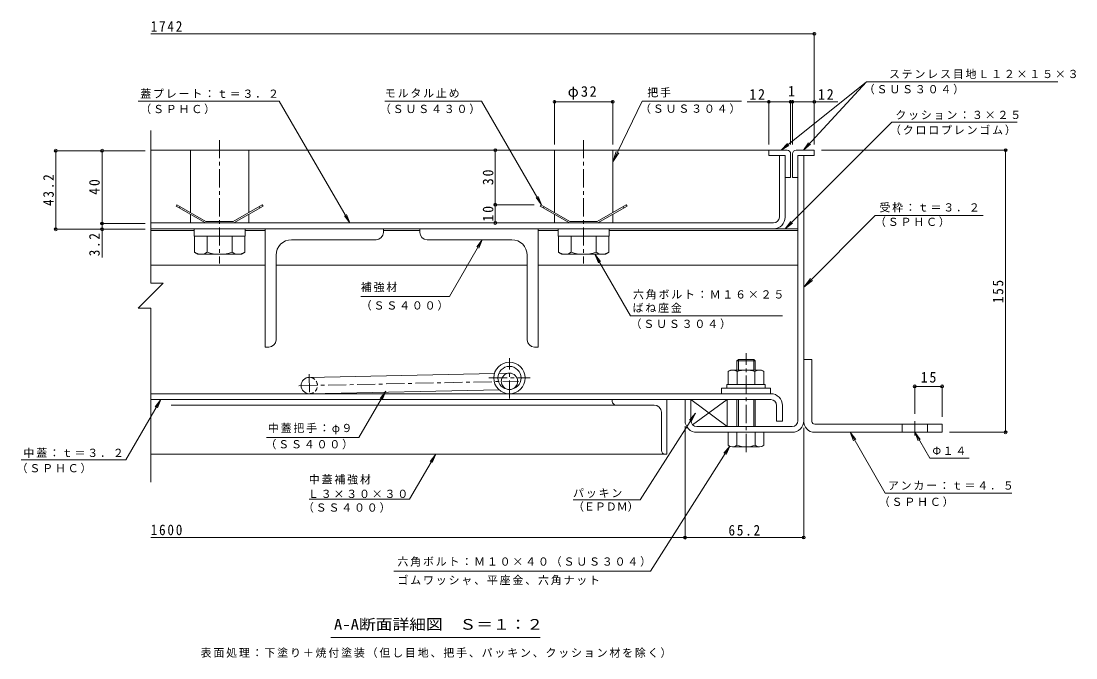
# Model space of a CAD drawing. Units: millimetres on the paper, enlarged 10 times, with parts at other scales. Extents: x -2620 to 2776, y -1962 to 1690.
# Drawn here: x -122 to 2776, y -59 to 1690 of the extents above; entities that cross this region are included whole.
import ezdxf
from ezdxf.enums import TextEntityAlignment as Align

# ---------------------------------------------------------------- set-up
doc = ezdxf.new("R2010")
doc.units = ezdxf.units.MM
doc.header["$LTSCALE"] = 10
doc.header["$PDMODE"] = 32
doc.header["$PDSIZE"] = 8
doc.linetypes.add('CHAIN1', pattern=[8, 5, -1, 1, -1])
doc.linetypes.add('DASHED1', pattern=[1.8, 1.2, -0.6])
for name, color, linetype, lineweight in [('D-1', 2, 'Continuous', 9), ('D-2', 3, 'Continuous', 9), ('D-3', 4, 'Continuous', 9), ('D-5', 7, 'Continuous', 9), ('D-6', 6, 'Continuous', 9), ('D-7', 5, 'Continuous', 5), ('D-9', 134, 'Continuous', 5), ('D-A', 3, 'Continuous', 9), ('D-B', 6, 'Continuous', 9), ('D-C', 5, 'Continuous', 5), ('D-E', 3, 'Continuous', 9), ('D-F', 7, 'Continuous', 9)]:
    doc.layers.add(name, color=color, linetype=linetype, lineweight=lineweight)
doc.styles.add('ＭＳ ゴシック', font='')
doc.styles.get('ＭＳ ゴシック').set_extended_font_data('MS Gothic')

msp = doc.modelspace()

# ---------------------------------------------------------------- linework, layer by layer
at = {"layer": 'D-1'}
for p, q in [((2011.91, 592.24), (2011.91, 1320.24)), ((2027.91, 592.24), (2027.91, 1320.24)), ((1717.91, 592.24), (1717.91, 650.24)), ((1733.91, 576.24), (1995.91, 576.24)), ((1733.91, 560.24), (1844.41, 560.24)), ((1995.91, 560.24), (1894.41, 560.24))]:
    msp.add_line(p, q, dxfattribs=at)
msp.add_lwpolyline([(1701.91, 592.24), (1701.91, 650.24), (1717.91, 650.24)], dxfattribs=at)
for centre, radius, start, end in [((1733.91, 592.24), 32, 180, 270), ((1733.91, 592.24), 16, 180, 270), ((1995.91, 592.24), 16, 270, 0), ((1995.91, 592.24), 32, 270, 0)]:
    msp.add_arc(centre, radius, start, end, dxfattribs=at)
at = {"layer": 'D-2'}
for p, q in [((1976.91, 1320.24), (1960.91, 1320.24)), ((1960.91, 1151.24), (1960.91, 1320.24)), ((1976.91, 1151.24), (1976.91, 1320.24)), ((1944.91, 1135.24), (233.75, 1135.24)), ((233.75, 1119.24), (1944.91, 1119.24))]:
    msp.add_line(p, q, dxfattribs=at)
at = {"layer": 'D-2', "linetype": 'CHAIN1'}
for p, q in [((1219.41, 652.75), (1219.41, 763.73)), ((1162.67, 709.49), (1276.15, 709.49))]:
    msp.add_line(p, q, dxfattribs=at)
at = {"layer": 'D-2'}
for radius in [43.25, 31.75]:
    msp.add_circle((1219.41, 709.49), radius, dxfattribs=at)
for radius in [16, 32]:
    msp.add_arc((1944.91, 1151.24), radius, 270, 0, dxfattribs=at)
at = {"layer": 'D-3'}
for p, q in [((1931.91, 1335.24), (233.75, 1335.24)), ((2006.91, 1335.24), (2056.91, 1335.24)), ((1991.91, 1325.24), (1991.91, 1260.24)), ((1996.91, 1325.24), (1996.91, 1260.24)), ((2011.91, 1260.24), (2011.91, 1320.24)), ((1976.91, 1260.24), (1991.91, 1260.24)), ((2011.91, 1260.24), (1996.91, 1260.24)), ((384.58, 1135.24), (303.98, 1181.77)), ((314.64, 1180.24), (312.64, 1176.77)), ((542.33, 1181.77), (461.73, 1135.24)), ((531.67, 1180.24), (533.67, 1176.77)), ((1384.58, 1135.24), (1303.98, 1181.77)), ((1314.64, 1180.24), (1312.64, 1176.77)), ((1542.33, 1181.77), (1461.73, 1135.24)), ((1531.67, 1180.24), (1533.67, 1176.77)), ((384.58, 1135.24), (461.73, 1135.24)), ((385.66, 1139.24), (460.66, 1139.24)), ((1384.58, 1135.24), (1461.73, 1135.24)), ((1385.66, 1139.24), (1460.66, 1139.24))]:
    msp.add_line(p, q, dxfattribs=at)
for points in [[(1981.91, 1335.24), (1931.91, 1335.24), (1931.91, 1320.24), (1976.91, 1320.24), (1976.91, 1260.24)], [(2056.91, 1335.24), (2056.91, 1320.24), (2011.91, 1320.24)], [(385.66, 1139.24), (305.98, 1185.24), (303.98, 1181.77)], [(460.66, 1139.24), (540.33, 1185.24), (542.33, 1181.77)], [(1385.66, 1139.24), (1305.98, 1185.24), (1303.98, 1181.77)], [(1460.66, 1139.24), (1540.33, 1185.24), (1542.33, 1181.77)]]:
    msp.add_lwpolyline(points, dxfattribs=at)
for centre, start, end in [((1981.91, 1325.24), 0, 90), ((2006.91, 1325.24), 90, 180)]:
    msp.add_arc(centre, 10, start, end, dxfattribs=at)
at = {"layer": 'D-5'}
for p, q in [((2200.45, 1522.64), (1965.82, 1335.24)), ((2200.45, 1522.64), (2026.94, 1335.24)), ((2200.45, 1522.64), (2726.3, 1522.64)), ((199.73, 1469.99), (586.92, 1469.99)), ((781.21, 1135.24), (586.92, 1469.99)), ((877.4, 1469.99), (1142.44, 1469.99)), ((1583.57, 1469.99), (1503.16, 1302.9)), ((1583.57, 1469.99), (1856.83, 1469.99)), ((2269.97, 1412.01), (1977.19, 1119.24)), ((2269.97, 1412.01), (2614.5, 1412.01)), ((1965.82, 1335.24), (1983.15, 1353.26)), ((1965.82, 1335.24), (1987.22, 1348.16)), ((2026.94, 1335.24), (2041.38, 1355.64)), ((2026.94, 1335.24), (2046.17, 1351.21)), ((1503.16, 1302.9), (1512.53, 1331.4)), ((1503.16, 1302.9), (1519.58, 1328)), ((1307.71, 1185.24), (1298.09, 1208.31)), ((781.21, 1135.24), (765.95, 1155.04)), ((781.21, 1135.24), (771.59, 1158.31)), ((1977.19, 1119.24), (1992.41, 1139.07)), ((1977.19, 1119.24), (1997.03, 1134.46)), ((2224.3, 1155.62), (2027.91, 958.55)), ((2224.3, 1155.62), (2520.64, 1155.62)), ((1144.85, 1089.24), (1129.59, 1069.44)), ((1454.32, 1049.24), (1463.89, 1026.14)), ((2027.91, 958.55), (2046.13, 982.38)), ((2027.91, 958.55), (2051.68, 976.85)), ((1054.48, 933.53), (810.92, 933.53)), ((1969.14, 879.79), (1552.15, 879.79)), ((879.42, 672.89), (864.15, 653.09)), ((879.42, 672.89), (869.8, 649.81)), ((165.41, 484.41), (261.66, 650.24)), ((261.66, 650.24), (246.39, 630.44)), ((261.66, 650.24), (252.04, 627.16)), ((1578.67, 375.12), (1730.39, 613.22)), ((1730.39, 613.22), (1714.32, 594.07)), ((1730.39, 613.22), (1719.83, 590.56)), ((2155.34, 560.24), (2251.76, 393.25)), ((2155.34, 560.24), (2164.91, 537.14)), ((2155.34, 560.24), (2170.56, 540.4)), ((2332.91, 560.24), (2342.47, 537.14)), ((2332.91, 560.24), (2348.13, 540.4)), ((2332.91, 560.24), (2374.02, 489.03)), ((1606.45, 179.11), (1824.86, 521.86)), ((1824.86, 521.86), (1808.79, 502.71)), ((1824.86, 521.86), (1814.29, 499.21)), ((944.71, 376.29), (1016.65, 500.24)), ((1016.65, 500.24), (1001.38, 480.44)), ((1016.65, 500.24), (1007.03, 477.16)), ((-122.31, 484.41), (165.41, 484.41)), ((2374.02, 489.03), (2482.07, 489.03)), ((2251.76, 393.25), (2599.19, 393.25)), ((669.45, 376.29), (944.71, 376.29)), ((1394.1, 375.12), (1578.67, 375.12)), ((901.58, 179.11), (1606.45, 179.11)), ((1303.42, -3.1), (728.42, -3.1))]:
    msp.add_line(p, q, dxfattribs=at)
for points in [[(1142.44, 1469.99), (1307.71, 1185.24), (1292.45, 1205.04)], [(1054.48, 933.53), (1144.85, 1089.24), (1135.23, 1066.16)], [(1552.15, 879.79), (1454.32, 1049.24), (1469.54, 1029.4)], [(552.02, 545.97), (805.75, 545.97), (879.42, 672.89)]]:
    msp.add_lwpolyline(points, dxfattribs=at)
at = {"layer": 'D-6'}
for p, q in [((233.75, 1119.24), (2011.91, 1119.24)), ((233.75, 1114.24), (353.16, 1114.24)), ((493.16, 1114.24), (548.16, 1114.24)), ((873.16, 1114.24), (973.16, 1114.24)), ((1298.16, 1114.24), (1353.16, 1114.24)), ((1493.16, 1114.24), (2011.91, 1114.24)), ((233.75, 1019.24), (548.16, 1019.24)), ((578.16, 1019.24), (1268.16, 1019.24)), ((1298.16, 1019.24), (2011.91, 1019.24)), ((668.94, 711.23), (1177.97, 721.88)), ((1190.28, 722.13), (1218.94, 722.73)), ((669.88, 666.24), (1190.71, 677.13)), ((1219.41, 677.73), (1219.88, 677.74)), ((1717.91, 650.24), (1717.91, 592.24)), ((1722.42, 581.1), (1817.91, 650.24))]:
    msp.add_line(p, q, dxfattribs=at)
at = {"layer": 'D-6', "linetype": 'CHAIN1'}
for p, q in [((640.89, 688.14), (1244.69, 700.77)), ((668.75, 720.24), (670, 660.36))]:
    msp.add_line(p, q, dxfattribs=at)
at = {"layer": 'D-6'}
msp.add_lwpolyline([(1733.91, 576.24), (1817.91, 576.24), (1817.91, 650.24), (1717.91, 650.24), (1817.91, 576.24)], dxfattribs=at)
msp.add_circle((1219.41, 700.24), 22.5, dxfattribs=at)
msp.add_arc((669.41, 688.74), 22.5, 90, 270, dxfattribs=at)
at = {"layer": 'D-6', "linetype": 'DASHED1'}
msp.add_arc((669.41, 688.74), 22.5, 270, 90, dxfattribs=at)
at = {"layer": 'D-7'}
for p, q in [((1848.47, 760.24), (1844.41, 756.18)), ((1894.41, 756.18), (1844.41, 756.18)), ((1844.41, 731.24), (1844.41, 756.18)), ((1890.35, 760.24), (1848.47, 760.24)), ((1848.47, 731.24), (1848.47, 760.24)), ((1890.35, 760.24), (1894.41, 756.18)), ((1890.35, 731.24), (1890.35, 760.24)), ((1894.41, 756.18), (1894.41, 732.74)), ((1894.41, 756.18), (1894.41, 731.24)), ((1844.41, 650.24), (1844.41, 576.24)), ((1848.47, 576.24), (1848.47, 650.24)), ((1890.35, 576.24), (1890.35, 650.24)), ((1894.41, 650.24), (1894.41, 576.24)), ((1918.41, 560.24), (1820.41, 560.24)), ((1820.41, 524.71), (1820.41, 560.24)), ((1844.41, 560.24), (1844.41, 524.71)), ((1894.41, 560.24), (1894.41, 524.71)), ((1918.41, 524.71), (1918.41, 560.24)), ((1906.41, 520.24), (1832.41, 520.24))]:
    msp.add_line(p, q, dxfattribs=at)
at = {"layer": 'D-7', "linetype": 'CHAIN1'}
msp.add_line((1869.41, 505.85), (1869.41, 777.9), dxfattribs=at)
at = {"layer": 'D-7', "color": 2, "lineweight": 9}
for p, q in [((1820.33, 727.44), (1826.91, 731.24)), ((1820.33, 727.44), (1820.33, 691.24)), ((1911.91, 731.24), (1826.91, 731.24)), ((1844.87, 727.44), (1844.87, 691.24)), ((1893.94, 727.44), (1893.94, 691.24))]:
    msp.add_line(p, q, dxfattribs=at)
at = {"layer": 'D-7', "color": 134}
for p, q in [((1801.91, 681.24), (1801.91, 666.24)), ((1801.91, 681.24), (1936.91, 681.24)), ((1936.91, 681.24), (1936.91, 666.24)), ((1801.91, 666.24), (1936.91, 666.24))]:
    msp.add_line(p, q, dxfattribs=at)
at = {"layer": 'D-7', "color": 6, "lineweight": 9}
for p, q in [((1816.91, 691.24), (1816.91, 681.24)), ((1816.91, 681.24), (1921.91, 681.24))]:
    msp.add_line(p, q, dxfattribs=at)
at = {"layer": 'D-7', "color": 2, "lineweight": 9}
msp.add_lwpolyline([(1911.91, 731.24), (1918.48, 727.44), (1918.48, 691.24), (1820.33, 691.24)], dxfattribs=at)
at = {"layer": 'D-7', "color": 6, "lineweight": 9}
msp.add_lwpolyline([(1816.91, 691.24), (1921.91, 691.24), (1921.91, 681.24)], dxfattribs=at)
at = {"layer": 'D-7', "color": 2, "lineweight": 9}
for centre, radius, start, end in [((1834.81, 702.36), 28.97, 94.38438, 120), ((1831.83, 707.04), 24.21, 57.42749, 88.18784), ((1869.41, 650.03), 81.2, 72.41188, 107.5881), ((1906.98, 707.04), 24.21, 91.81215, 122.57249), ((1904, 702.36), 28.97, 59.99998, 85.6156)]:
    msp.add_arc(centre, radius, start, end, dxfattribs=at)
at = {"layer": 'D-7'}
for centre, radius, start, end in [((1832.41, 538.57), 18.33, 229.1022, 310.89809), ((1869.41, 592.32), 72.08, 249.70546, 290.29454), ((1906.41, 538.57), 18.33, 229.10191, 310.8978)]:
    msp.add_arc(centre, radius, start, end, dxfattribs=at)
at = {"layer": 'D-9'}
for p, q in [((548.16, 1119.24), (548.16, 794.24)), ((873.16, 1119.24), (548.16, 1119.24)), ((873.16, 1109.19), (873.16, 1119.24)), ((973.16, 1119.24), (1298.16, 1119.24)), ((973.16, 1109.19), (973.16, 1119.24)), ((1298.16, 1119.24), (1298.16, 794.24)), ((620.66, 1089.24), (853.2, 1089.24)), ((1225.66, 1089.24), (993.11, 1089.24)), ((578.16, 1046.74), (578.16, 814.19)), ((1268.16, 1046.74), (1268.16, 814.19)), ((558.2, 794.24), (548.16, 794.24)), ((1288.11, 794.24), (1298.16, 794.24))]:
    msp.add_line(p, q, dxfattribs=at)
for centre, radius, start, end in [((853.16, 1109.24), 20, 270.13706, 359.86294), ((993.16, 1109.24), 20, 180.13706, 269.86294), ((620.66, 1046.74), 42.5, 90, 180), ((1225.66, 1046.74), 42.5, 0, 90), ((558.16, 814.24), 20, 270.13706, 359.86294), ((1288.16, 814.24), 20, 180.13706, 269.86294)]:
    msp.add_arc(centre, radius, start, end, dxfattribs=at)
at = {"layer": 'D-A'}
for p, q in [((1937.41, 666.24), (233.75, 666.24)), ((233.75, 650.24), (1937.41, 650.24)), ((1953.41, 634.24), (1953.41, 591.24)), ((1969.41, 634.24), (1969.41, 591.24)), ((1953.41, 591.24), (1969.41, 591.24))]:
    msp.add_line(p, q, dxfattribs=at)
for radius in [32, 16]:
    msp.add_arc((1937.41, 634.24), radius, 0, 90, dxfattribs=at)
at = {"layer": 'D-B'}
for p, q in [((1501.91, 650.24), (290.28, 650.24)), ((1501.91, 650.24), (1651.91, 650.24)), ((1501.91, 645.24), (1501.91, 650.24)), ((1651.91, 650.24), (1651.91, 500.24)), ((1511.91, 635.24), (290.28, 635.24)), ((1511.91, 635.24), (1616.91, 635.24)), ((1636.91, 510.24), (1636.91, 615.24)), ((1646.91, 500.24), (233.75, 500.24)), ((1646.91, 500.24), (1651.91, 500.24))]:
    msp.add_line(p, q, dxfattribs=at)
for centre, radius, start, end in [((1511.91, 645.24), 10, 180, 270), ((1616.91, 615.24), 20, 0, 90), ((1646.91, 510.24), 10, 180, 270)]:
    msp.add_arc(centre, radius, start, end, dxfattribs=at)
at = {"layer": 'D-C', "color": 2, "linetype": 'CHAIN1', "lineweight": 9}
for p, q in [((423.16, 1362.91), (423.16, 1023.61)), ((1423.16, 1362.91), (1423.16, 1023.61))]:
    msp.add_line(p, q, dxfattribs=at)
at = {"layer": 'D-C', "color": 2, "lineweight": 9}
for p, q in [((343.16, 1335.24), (503.16, 1335.24)), ((343.16, 1335.24), (343.16, 1163.78)), ((503.16, 1335.24), (503.16, 1163.78)), ((1343.16, 1335.24), (1503.16, 1335.24)), ((1343.16, 1335.24), (1343.16, 1163.78)), ((1503.16, 1335.24), (1503.16, 1163.78)), ((343.16, 1159.16), (343.16, 1135.24)), ((503.16, 1159.16), (503.16, 1135.24)), ((1343.16, 1159.16), (1343.16, 1135.24)), ((1503.16, 1159.16), (1503.16, 1135.24)), ((343.16, 1135.24), (503.16, 1135.24)), ((1343.16, 1135.24), (1503.16, 1135.24))]:
    msp.add_line(p, q, dxfattribs=at)
at = {"layer": 'D-C', "color": 134}
for p, q in [((353.16, 1119.24), (353.16, 1099.24)), ((353.16, 1119.24), (493.16, 1119.24)), ((493.16, 1119.24), (493.16, 1099.24)), ((1353.16, 1119.24), (1353.16, 1099.24)), ((1353.16, 1119.24), (1493.16, 1119.24)), ((1493.16, 1119.24), (1493.16, 1099.24)), ((353.16, 1099.24), (493.16, 1099.24)), ((1353.16, 1099.24), (1493.16, 1099.24))]:
    msp.add_line(p, q, dxfattribs=at)
at = {"layer": 'D-C'}
for p, q in [((353.87, 1099.24), (353.87, 1054.6)), ((492.44, 1099.24), (353.87, 1099.24)), ((388.52, 1054.6), (388.52, 1099.24)), ((457.8, 1054.6), (457.8, 1099.24)), ((492.44, 1054.6), (492.44, 1099.24)), ((1353.87, 1099.24), (1353.87, 1054.6)), ((1492.44, 1099.24), (1353.87, 1099.24)), ((1388.52, 1054.6), (1388.52, 1099.24)), ((1457.8, 1054.6), (1457.8, 1099.24)), ((1492.44, 1054.6), (1492.44, 1099.24)), ((363.16, 1049.24), (353.87, 1054.6)), ((1363.16, 1049.24), (1353.87, 1054.6))]:
    msp.add_line(p, q, dxfattribs=at)
for points in [[(363.16, 1049.24), (483.16, 1049.24), (492.44, 1054.6)], [(1363.16, 1049.24), (1483.16, 1049.24), (1492.44, 1054.6)]]:
    msp.add_lwpolyline(points, dxfattribs=at)
for centre, radius, start, end in [((374.32, 1090.01), 40.89, 240, 265.61574), ((370.11, 1083.4), 34.18, 271.81354, 302.57069), ((423.16, 1163.88), 114.64, 252.41203, 287.58795), ((476.2, 1083.4), 34.18, 237.42929, 268.18645), ((471.99, 1090.01), 40.89, 274.38425, 299.99998), ((1374.32, 1090.01), 40.89, 240, 265.61574), ((1370.11, 1083.4), 34.18, 271.81354, 302.57069), ((1423.16, 1163.88), 114.64, 252.41203, 287.58795), ((1476.2, 1083.4), 34.18, 237.42929, 268.18645), ((1471.99, 1090.01), 40.89, 274.38425, 299.99998)]:
    msp.add_arc(centre, radius, start, end, dxfattribs=at)
at = {"layer": 'D-E'}
for p, q in [((2027.91, 760.24), (2027.91, 592.24)), ((2027.91, 760.24), (2050.41, 760.24)), ((2050.41, 590.24), (2050.41, 760.24)), ((2057.91, 582.74), (2407.91, 582.74)), ((2297.91, 560.24), (2297.91, 582.74)), ((2367.91, 560.24), (2367.91, 582.74)), ((2407.91, 582.74), (2407.91, 560.24)), ((2407.91, 560.24), (2057.91, 560.24))]:
    msp.add_line(p, q, dxfattribs=at)
at = {"layer": 'D-E', "linetype": 'CHAIN1'}
msp.add_line((2332.91, 551.51), (2332.91, 590.95), dxfattribs=at)
at = {"layer": 'D-E'}
for radius, start in [(30, 176.17647), (7.5, 180.00027)]:
    msp.add_arc((2057.91, 590.24), radius, start, 270, dxfattribs=at)
at = {"layer": 'D-F'}
for p, q in [((2056.91, 1654.55), (233.75, 1654.55)), ((2056.91, 1350.24), (2056.91, 1659.55)), ((1343.16, 1350.23), (1343.16, 1472.86)), ((1343.16, 1467.86), (1503.16, 1467.86)), ((1503.16, 1350.23), (1503.16, 1472.86)), ((1872.34, 1467.86), (1991.91, 1467.86)), ((1931.91, 1350.24), (1931.91, 1472.86)), ((1991.91, 1350.24), (1991.91, 1472.86)), ((1991.91, 1467.86), (1996.91, 1467.86)), ((1996.91, 1350.24), (1996.91, 1472.86)), ((1996.91, 1467.86), (2121.26, 1467.86)), ((233.75, 1389.5), (233.75, 969.65)), ((-30.13, 1333.74), (218.75, 1333.74)), ((-27.13, 1117.74), (-27.13, 1333.74)), ((1180.5, 1185.24), (1180.5, 1335.24)), ((2585.53, 1335.24), (2076.91, 1335.24)), ((2582.53, 560.24), (2582.53, 1335.24)), ((1177.5, 1185.24), (1287.71, 1185.24)), ((1180.5, 1135.24), (1180.5, 1185.24)), ((218.75, 1133.74), (95.1, 1133.74)), ((-30.13, 1117.74), (218.75, 1117.74)), ((100.1, 1117.74), (100.1, 1040.19)), ((233.75, 900.83), (199.35, 900.83)), ((233.75, 900.83), (233.75, 423.7)), ((2332.91, 689.49), (2332.91, 610.95)), ((2332.91, 686.49), (2407.91, 686.49)), ((2407.91, 689.49), (2407.91, 602.74)), ((1701.9, 577.24), (1701.9, 266.34)), ((2027.91, 268.34), (2027.91, 572.24)), ((2585.53, 560.24), (2427.91, 560.24)), ((1701.9, 271.34), (233.75, 271.34)), ((1701.9, 271.34), (2027.91, 271.34))]:
    msp.add_line(p, q, dxfattribs=at)
for points in [[(100.1, 1117.74), (100.1, 1133.74), (100.1, 1333.74)], [(233.75, 969.65), (268.16, 969.65), (199.35, 900.83)]]:
    msp.add_lwpolyline(points, dxfattribs=at)
for p in [(2056.91, 1654.55), (1343.16, 1467.86), (1503.16, 1467.86), (1931.91, 1467.86), (1991.91, 1467.86), (1996.91, 1467.86), (2056.91, 1467.86), (-27.13, 1333.74), (100.1, 1333.74), (1180.5, 1335.24), (2582.53, 1335.24), (1180.5, 1185.24), (100.1, 1133.74), (1180.5, 1135.24), (-27.13, 1117.74), (100.1, 1117.74), (2332.91, 686.49), (2407.91, 686.49), (2582.53, 560.24), (1701.9, 271.34), (2027.91, 271.34)]:
    msp.add_point(p, dxfattribs=at)

# ---------------------------------------------------------------- texts
at = {"layer": 'D-5', "style": 'ＭＳ ゴシック'}
msp.add_text('（ＥＰＤＭ）', height=21.99, dxfattribs=at).set_placement((1394.1, 338.55), align=Align.BOTTOM_LEFT)
at = {"layer": 'D-5', "color": 2, "style": 'ＭＳ ゴシック', "width": 1.15}
msp.add_text('A-A断面詳細図\u3000Ｓ＝１：２', height=29.33, dxfattribs=at).set_placement((737.17, 9.4), align=Align.BOTTOM_LEFT)
at = {"layer": 'D-5', "char_height": 21.99, "attachment_point": 7, "style": 'ＭＳ ゴシック'}
for s, insert in [('\\T1.17;ステンレス目地Ｌ１２×１５×３', (2261.93, 1530.81)), ('\\T1.17;把手', (1598.11, 1479.83)), ('\\T1.17;（ＳＵＳ３０４）', (2192.81, 1488.37)), ('\\T1.17;蓋プレート：ｔ＝３．２', (205.07, 1477.54)), ('\\T1.17;モルタル止め', (877, 1478.99)), ('\\T1.17;（ＳＰＨＣ）', (205.07, 1433.87)), ('\\T1.17;（ＳＵＳ４３０）', (863.44, 1434.08)), ('\\T1.17;（ＳＵＳ３０４）', (1578.14, 1434.92)), ('\\T1.17;クッション：３×２５', (2279.52, 1418.34)), ('\\T1.17;（クロロプレンゴム）', (2264.7, 1376.23)), ('\\T1.17;受枠：ｔ＝３．２', (2235.8, 1164.18)), ('\\T1.17;（ＳＰＨＣ）', (2223.64, 1124.03)), ('\\T1.17;補強材', (810.92, 945)), ('\\T1.17;六角ボルト：Ｍ１６×２５', (1558.68, 925.14)), ('\\T1.17;（ＳＳ４００）', (810.92, 894.48)), ('\\T1.17;ばね座金', (1557.63, 888.42)), ('\\T1.17;（ＳＵＳ３０４）', (1552.15, 843.92)), ('\\T1.17;中蓋把手：φ９', (555.74, 554.86)), ('\\T1.17;（ＳＳ４００）', (549.1, 513.32)), ('\\T1.17;中蓋：ｔ＝３．２', (-115.88, 490.11)), ('\\T1.17;Φ１４', (2381.32, 497.55)), ('\\T1.17;（ＳＰＨＣ）', (-134.55, 447.55)), ('\\T1.17;中蓋補強材', (668.16, 416.79)), ('\\T1.17;パッキン', (1394.1, 379.94)), ('\\T1.17;アンカー：ｔ＝４．５', (2259.06, 401.77)), ('\\T1.17;Ｌ３×３０×３０', (665.81, 379.6)), ('\\T1.17;（ＳＰＨＣ）', (2234.08, 355.17)), ('\\T1.17;（ＳＳ４００）', (651.97, 339.46)), ('\\T1.17;六角ボルト：Ｍ１０×４０（ＳＵＳ３０４）', (911.72, 191.13)), ('\\T1.17;ゴムワッシャ、平座金、六角ナット', (911.72, 140.3)), ('\\T1.17;表面処理：下塗り＋焼付塗装（但し目地、把手、パッキン、クッション材を除く）', (370.92, -59.23))]:
    msp.add_mtext(s, dxfattribs=dict(at, insert=insert))
at = {"layer": 'D-F', "color": 2, "style": 'ＭＳ ゴシック'}
msp.add_text('1', height=29.33, dxfattribs=at).set_placement((1984.41, 1473.86), align=Align.BOTTOM_LEFT)
at = {"layer": 'D-F', "color": 2, "char_height": 29.33, "attachment_point": 7, "style": 'ＭＳ ゴシック'}
for s, insert in [('\\T1.28;\\W0.9;1742', (233.75, 1660.55)), ('\\T1.19;φ32', (1379.41, 1473.86)), ('\\T1.27;\\W0.95;12', (1878.44, 1473.86)), ('\\T1.27;\\W0.95;12', (2067.18, 1473.86)), ('\\T1.27;\\W0.95;15', (2349.16, 696.49)), ('\\T1.28;\\W0.9;1600', (233.75, 277.34)), ('\\T1.28;\\W0.9;65.2', (1821.15, 276.34))]:
    msp.add_mtext(s, dxfattribs=dict(at, insert=insert))
at = {"layer": 'D-F', "color": 2, "char_height": 29.33, "attachment_point": 7, "rotation": 90, "style": 'ＭＳ ゴシック'}
for s, insert in [('\\T1.27;\\W0.95;30', (1175.5, 1238.99)), ('\\T1.28;\\W0.9;43.2', (-32.13, 1181.99)), ('\\T1.27;\\W0.95;40', (94.1, 1212.49)), ('\\T1.27;\\W0.95;10', (1175.5, 1138.99)), ('\\T1.27;\\W0.9;3.2', (94.1, 1043.8)), ('\\T1.27;\\W0.9;155', (2576.53, 915.24))]:
    msp.add_mtext(s, dxfattribs=dict(at, insert=insert))

doc.saveas('drawing.dxf')
